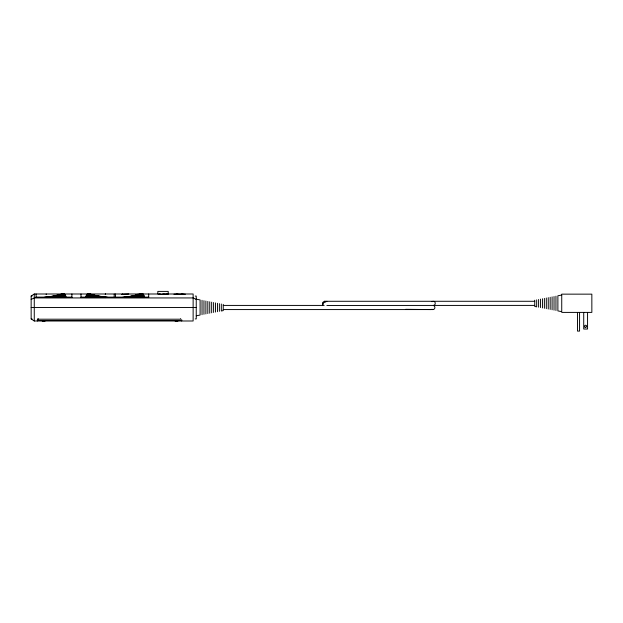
<?xml version="1.0" encoding="UTF-8"?>
<svg xmlns="http://www.w3.org/2000/svg" width="623" height="623" viewBox="0 0 623 623"><rect width="100%" height="100%" fill="white"/><g stroke="black" fill="none" stroke-linecap="round" stroke-linejoin="round"><path stroke-width="0.93" d="M108.231 297.475L108.168 297.475A103.768 103.768 0 0 1 87.734 293.472L86.247 295.769L86.27 297.63M31.15 296.073L34.265 293.994L193.13 293.994L193.13 320.993L34.265 320.993L31.15 318.914L31.15 296.073L32.046 296.073M163.288 294.375L164.55 294.368M166.232 294.375L167.501 294.368M431.973 301.696L432.969 301.283M31.15 299.414L34.265 297.934L193.13 297.934L196.245 299.414M158.733 294.375L159.153 294.258M159.223 294.375L160.687 294.391M433.522 305.402C435.866 305.208 435.866 301.47 433.515 301.283M196.245 315.799L200.1 315.059L200.1 299.928L196.245 299.188M326.896 301.283L323.212 303.004L322.473 305.566M326.849 305.472L534.744 305.402M159.153 294.352L159.667 294.196M223.244 309.569L432.884 309.569C435.228 309.686 435.726 305.986 433.421 305.488M43.626 297.475L53.072 296.166L64.114 293.472L65.602 295.769L65.586 297.63M122.015 297.475L131.461 296.166L142.511 293.472L142.753 297.63M159.402 294.313L161.209 294.375M121.61 294.375L128.805 293.994M162.408 294.321C168.95 294.43 160.898 293.931 162.798 294.406M165.352 294.321C171.901 294.43 163.849 293.931 165.741 294.406M561.744 294.149L591.842 294.149L591.85 312.403L561.744 312.403M173.926 294.204L185.335 294.204M195.24 296.073L196.245 296.073L196.245 318.914L195.24 318.914M36.079 297.109L71.902 297.109M80.99 297.109L114.211 297.109M115.512 297.109L148.687 297.109M534.744 301.283L324.31 301.283L322.644 302.544L322.924 304.608M223.244 305.418L324.162 305.418M31.15 307.489L196.245 307.489M37.598 318.797L38.416 318.797L38.416 319.63L37.38 319.63M31.15 318.914L32.046 318.914M38.416 319.202L180.67 319.202L180.67 318.626M37.38 320.549L181.706 320.549M42.309 321.507L44.911 321.507M175.219 321.507L177.812 321.507M405.659 309.32L430.898 309.569M159.955 294.29L160.781 294.352M108.168 297.475L96.923 295.8L87.734 293.472A8.808 8.808 0 0 0 85.655 297.63M432.884 309.569L431.832 309.288M324.856 301.283L325.86 301.696M142.76 293.776L143.991 295.769L143.975 297.63M587.559 312.403L587.559 329.022L583.72 329.022L583.72 312.403M579.561 312.403L579.561 331.093L577.498 331.093L577.498 312.403M555.95 296.143L555.95 310.534M554.026 296.517L554.026 310.161M552.095 296.891L552.095 309.795M550.171 297.257L550.171 309.421M548.24 297.63L548.24 309.047M546.309 297.996L546.309 308.681M544.385 298.37L544.385 308.307M542.454 298.744L542.454 307.941M540.53 299.11L540.53 307.567M538.599 299.484L538.599 307.194M536.668 299.858L536.668 306.828L534.744 306.454L534.744 300.224M223.244 304.374L223.244 310.604L221.313 310.978L221.313 304.008M219.382 303.635L219.382 311.352M217.458 303.269L217.458 311.718M215.527 302.895L215.527 312.092M213.603 302.521L213.603 312.466M211.672 302.155L211.672 312.832M209.741 301.781L209.741 313.205M207.817 301.415L207.817 313.571M205.886 301.041L205.886 313.945M203.955 300.668L203.955 314.319M202.031 300.302L202.031 314.685M183.263 294.204L181.207 294.204M181.706 319.63L181.706 320.993M178.077 294.204L176.036 294.204M168.21 293.994L168.21 291.4L157.829 291.4L157.829 293.994M148.687 293.994L148.687 297.63M143.368 294.609L143.368 297.63M142.145 293.581L142.145 297.63M141.538 293.76L141.538 297.63M140.923 293.939L140.923 297.63M140.315 294.111L140.315 297.63M139.708 294.274L139.708 297.63M139.093 294.445L139.093 297.63M138.485 294.601L138.485 297.63M138.096 293.994L138.096 294.515M137.878 294.757L137.878 297.63M137.262 294.913L137.262 297.63M136.655 295.061L136.655 297.63M136.048 295.201L136.048 297.63M135.432 295.341L135.432 297.63M134.825 295.481L134.825 297.63M134.218 295.606L134.218 297.63M133.602 295.738L133.602 297.63M132.995 295.863L132.995 297.63M132.388 295.987L132.388 297.63M131.772 296.104L131.772 297.63M131.165 296.221L131.165 297.63M130.557 296.322L130.557 297.63M129.942 296.431L129.942 297.63M129.335 296.532L129.335 297.63M128.727 296.634L128.727 297.63M128.112 296.727L128.112 297.63M127.505 296.821L127.505 297.63M126.897 296.906L126.897 297.63M126.282 296.992L126.282 297.63M125.675 297.07L125.675 297.63M125.067 297.148L125.067 297.63M124.452 297.218L124.452 297.63M122.521 293.994L122.521 294.515M115.512 293.994L115.512 297.63M114.211 293.994L114.211 297.63M105.785 297.218L105.785 297.63M105.178 297.148L105.178 297.63M104.571 297.07L104.571 297.63M103.955 296.992L103.955 297.63M103.348 296.906L103.348 297.63M102.74 296.821L102.74 297.63M102.125 296.727L102.125 297.63M101.518 296.634L101.518 297.63M100.91 296.532L100.91 297.63M100.295 296.431L100.295 297.63M99.688 296.322L99.688 297.63M99.08 296.221L99.08 297.63M98.465 296.104L98.465 297.63M97.858 295.987L97.858 297.63M97.25 295.863L97.25 297.63M96.635 295.738L96.635 297.63M96.028 295.606L96.028 297.63M95.42 295.481L95.42 297.63M94.805 295.341L94.805 297.63M94.198 295.201L94.198 297.63M93.59 295.061L93.59 297.63M92.975 294.913L92.975 297.63M92.368 294.757L92.368 297.63M91.76 294.601L91.76 297.63M91.145 294.445L91.145 297.63M90.537 294.274L90.537 297.63M89.93 294.111L89.93 297.63M89.813 293.994L89.813 294.515M89.315 293.939L89.315 297.63M88.707 293.76L88.707 297.63M88.1 293.581L88.1 297.63M87.485 293.76L87.485 297.63M86.877 294.609L86.877 297.63M80.99 293.994L80.99 297.63M71.902 293.994L71.902 297.63M64.971 294.609L64.971 297.63M64.364 293.76L64.364 297.63M63.756 293.581L63.756 297.63M63.141 293.76L63.141 297.63M62.534 293.939L62.534 297.63M61.926 294.111L61.926 297.63M61.311 294.274L61.311 297.63M60.704 294.445L60.704 297.63M60.096 294.601L60.096 297.63M59.481 294.757L59.481 297.63M58.873 294.913L58.873 297.63M58.266 295.061L58.266 297.63M57.651 295.201L57.651 297.63M57.043 295.341L57.043 297.63M56.436 295.481L56.436 297.63M55.821 295.606L55.821 297.63M55.213 295.738L55.213 297.63M54.606 295.863L54.606 297.63M53.991 295.987L53.991 297.63M53.383 296.104L53.383 297.63M52.776 296.221L52.776 297.63M52.161 296.322L52.161 297.63M51.553 296.431L51.553 297.63M50.946 296.532L50.946 297.63M50.331 296.634L50.331 297.63M49.723 296.727L49.723 297.63M49.116 296.821L49.116 297.63M48.501 296.906L48.501 297.63M47.893 296.992L47.893 297.63M47.286 297.07L47.286 297.63M46.67 297.148L46.67 297.63M46.203 293.994L46.203 294.515M46.063 297.218L46.063 297.63M37.38 319.482L37.38 320.993M36.079 293.994L36.079 297.63M34.265 293.994L34.265 320.993M144.583 297.63A8.808 8.808 0 0 0 142.511 293.472A103.768 103.768 0 0 1 122.069 297.475M66.194 297.63A8.808 8.808 0 0 0 64.114 293.472A103.768 103.768 0 0 1 43.68 297.475M61.778 293.994L61.778 294.515L61.778 293.994M105.388 293.994L105.388 294.515L105.388 293.994M561.736 295.029L557.881 295.777L557.881 310.908L561.736 311.648L561.736 295.029M585.075 327.184A1.036 1.036 0 0 0 586.632 326.281A1.036 1.036 0 0 0 585.075 325.385A1.036 1.036 0 0 0 585.075 327.184"/></g></svg>
